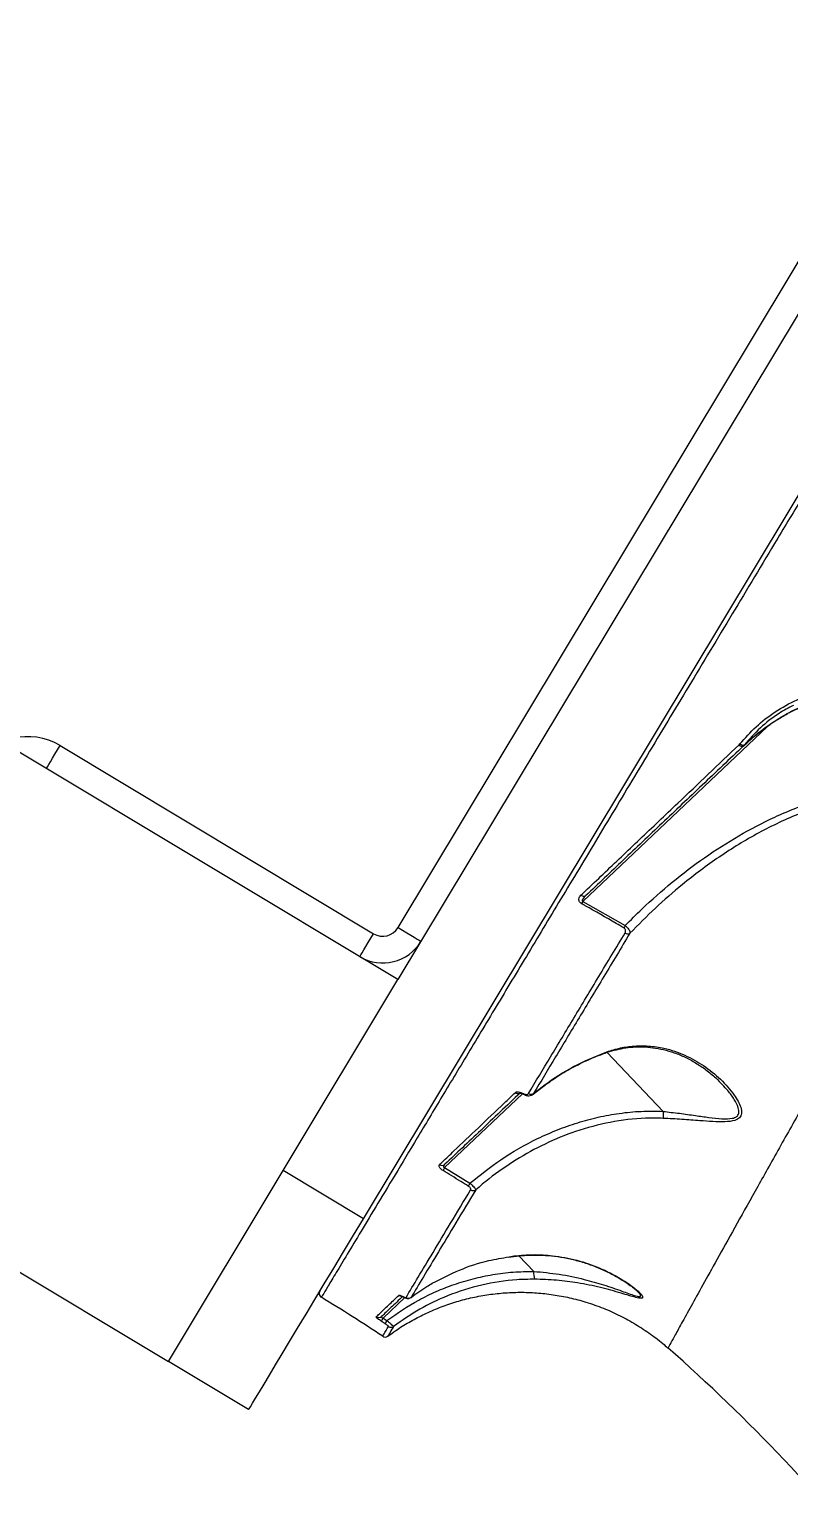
# Model space of a CAD drawing. Header units: millimetres. Extents: x -10374 to 11119, y -8221 to 9433.
# Drawn here: x -1518.2 to -1347.9, y -1941.3 to -1612.2 of the extents above; entities that cross this region are included whole.
import ezdxf

# ---------------------------------------------------------------- set-up
doc = ezdxf.new("R2010")
doc.units = ezdxf.units.MM
for name, color, linetype in [('DIKOM_ОБЪЕКТ', 7, 'Continuous'), ('DIKOM_РАЗМЕР_ЗОНА', 7, 'Continuous'), ('DIKOM_РАЗМЕР_ОБЪЕКТА', 7, 'Continuous')]:
    doc.layers.add(name, color=color, linetype=linetype)
doc.styles.add('style1', font='arial.ttf', dxfattribs={"width": 0.8})
doc.dimstyles.new('1-50', dxfattribs={"dimtxt": 300, "dimasz": 200, "dimexe": 100, "dimexo": 0, "dimgap": 100, "dimtad": 0, "dimdec": 0, "dimtxsty": 'style1', "dimcen": 0, "dimclrd": 7, "dimclre": 7, "dimadec": 1, "dimazin": 2, "dimtfac": 1, "dimtdec": 0, "dimtmove": 1, "dimatfit": 3, "dimfxl": 0, "dimlwd": 25, "dimlwe": 18, "dimarcsym": 0})

# ---------------------------------------------------------------- blocks, each defined once
blk = doc.blocks.new('*D16')
at = {"layer": 'Defpoints', "color": 0, "transparency": 16777216}
for p in [(-9045.1, 5161.67), (3694.49, 5161.67), (1813.16, -6719.94)]:
    blk.add_point(p, dxfattribs=at)
at = {"layer": 'DIKOM_РАЗМЕР_ОБЪЕКТА', "color": 7, "lineweight": 18, "transparency": 16777216}
for p, q in [((3694.49, 5161.67), (-9145.1, 5161.67)), ((1813.16, -6719.94), (-9145.1, -6719.94))]:
    blk.add_line(p, q, dxfattribs=at)
at = {"layer": 'DIKOM_РАЗМЕР_ОБЪЕКТА', "color": 7, "lineweight": 25, "transparency": 16777216}
for p, q in [((-9045.1, 4961.67), (-9045.1, -0.45)), ((-9045.1, -6519.94), (-9045.1, -1080.23))]:
    blk.add_line(p, q, dxfattribs=at)
at = {"layer": 'DIKOM_РАЗМЕР_ОБЪЕКТА', "color": 7, "transparency": 16777216}
for points in [[(-9078.43, 4961.67), (-9011.76, 4961.67), (-9045.1, 5161.67)], [(-9078.43, -6519.94), (-9011.76, -6519.94), (-9045.1, -6719.94)]]:
    blk.add_solid(points, dxfattribs=at)
at = {"layer": 'DIKOM_РАЗМЕР_ОБЪЕКТА', "color": 0, "transparency": 16777216, "insert": (-9045.1, -540.34), "char_height": 300, "attachment_point": 5, "rotation": 90, "style": 'style1'}
blk.add_mtext('11900', dxfattribs=at)
blk = doc.blocks.new('*D15')
at = {"layer": 'Defpoints', "color": 0, "transparency": 16777216}
for p in [(-5227.87, 8308.78), (9119.43, -1150.4), (-5227.87, -1991.82)]:
    blk.add_point(p, dxfattribs=at)
at = {"layer": 'DIKOM_РАЗМЕР_ОБЪЕКТА', "color": 7, "lineweight": 18, "transparency": 16777216}
for p, q in [((-5227.87, -1991.82), (-5227.87, 8408.78)), ((9119.43, -1150.4), (9119.43, 8408.78))]:
    blk.add_line(p, q, dxfattribs=at)
at = {"layer": 'DIKOM_РАЗМЕР_ОБЪЕКТА', "color": 7, "lineweight": 25, "transparency": 16777216}
for p, q in [((-5027.87, 8308.78), (187.44, 8308.78)), ((8919.43, 8308.78), (1267.22, 8308.78))]:
    blk.add_line(p, q, dxfattribs=at)
at = {"layer": 'DIKOM_РАЗМЕР_ОБЪЕКТА', "color": 7, "transparency": 16777216}
for points in [[(-5027.87, 8342.11), (-5027.87, 8275.44), (-5227.87, 8308.78)], [(8919.43, 8342.11), (8919.43, 8275.44), (9119.43, 8308.78)]]:
    blk.add_solid(points, dxfattribs=at)
at = {"layer": 'DIKOM_РАЗМЕР_ОБЪЕКТА', "color": 0, "transparency": 16777216, "insert": (727.33, 8308.78), "char_height": 300, "attachment_point": 5, "style": 'style1'}
blk.add_mtext('14350', dxfattribs=at)
blk = doc.blocks.new('*D14')
at = {"layer": 'Defpoints', "color": 0, "transparency": 16777216}
for p in [(-7515.85, 9236.32), (11119.43, -1423.4), (-7515.85, -2401.58)]:
    blk.add_point(p, dxfattribs=at)
at = {"layer": 'DIKOM_РАЗМЕР_ЗОНА', "color": 7, "lineweight": 18, "transparency": 16777216}
for p, q in [((-7515.85, -2401.58), (-7515.85, 9336.32)), ((11119.43, -1423.4), (11119.43, 9336.32))]:
    blk.add_line(p, q, dxfattribs=at)
at = {"layer": 'DIKOM_РАЗМЕР_ЗОНА', "color": 7, "lineweight": 25, "transparency": 16777216}
for p, q in [((-7315.85, 9236.32), (77.56, 9236.32)), ((10919.43, 9236.32), (1157.34, 9236.32))]:
    blk.add_line(p, q, dxfattribs=at)
at = {"layer": 'DIKOM_РАЗМЕР_ЗОНА', "color": 7, "transparency": 16777216}
for points in [[(-7315.85, 9269.65), (-7315.85, 9202.98), (-7515.85, 9236.32)], [(10919.43, 9269.65), (10919.43, 9202.98), (11119.43, 9236.32)]]:
    blk.add_solid(points, dxfattribs=at)
at = {"layer": 'DIKOM_РАЗМЕР_ЗОНА', "color": 0, "transparency": 16777216, "insert": (617.45, 9236.32), "char_height": 300, "attachment_point": 5, "style": 'style1'}
blk.add_mtext('18650', dxfattribs=at)
blk = doc.blocks.new('*D13')
at = {"layer": 'Defpoints', "color": 0, "transparency": 16777216}
for p in [(-10176.97, 7112.81), (3082.33, 7112.81), (2015.48, -8221.4)]:
    blk.add_point(p, dxfattribs=at)
at = {"layer": 'DIKOM_РАЗМЕР_ЗОНА', "color": 7, "lineweight": 18, "transparency": 16777216}
for p, q in [((3082.33, 7112.81), (-10276.97, 7112.81)), ((2015.48, -8221.4), (-10276.97, -8221.4))]:
    blk.add_line(p, q, dxfattribs=at)
at = {"layer": 'DIKOM_РАЗМЕР_ЗОНА', "color": 7, "lineweight": 25, "transparency": 16777216}
for p, q in [((-10176.97, 6912.81), (-10176.97, -14.41)), ((-10176.97, -8021.4), (-10176.97, -1094.19))]:
    blk.add_line(p, q, dxfattribs=at)
at = {"layer": 'DIKOM_РАЗМЕР_ЗОНА', "color": 7, "transparency": 16777216}
for points in [[(-10210.3, 6912.81), (-10143.64, 6912.81), (-10176.97, 7112.81)], [(-10210.3, -8021.4), (-10143.64, -8021.4), (-10176.97, -8221.4)]]:
    blk.add_solid(points, dxfattribs=at)
at = {"layer": 'DIKOM_РАЗМЕР_ЗОНА', "color": 0, "transparency": 16777216, "insert": (-10176.97, -554.3), "char_height": 300, "attachment_point": 5, "rotation": 90, "style": 'style1'}
blk.add_mtext('15300', dxfattribs=at)

msp = doc.modelspace()

# ---------------------------------------------------------------- linework, layer by layer
at = {"layer": 'DIKOM_ОБЪЕКТ', "color": 7, "linetype": 'Continuous', "lineweight": 15}
for p, q in [((-1443.25, -1879.11), (-1031.22, -1193.37)), ((-1074.97, -1225.42), (-1435.5, -1825.43)), ((-1435.49, -1813.77), (-1085.26, -1230.9)), ((-1352.64, -1768.61), (-1394.02, -1807.89)), ((-1435.5, -1825.43), (-1521.21, -1773.93)), ((-1511.27, -1772.91), (-1440.98, -1815.14)), ((-1359, -1772.79), (-1358.97, -1772.76)), ((-1358.97, -1772.76), (-1358.78, -1772.56)), ((-1357.97, -1772.98), (-1357.95, -1772.97)), ((-1357.96, -1772.97), (-1357.94, -1772.96)), ((-1357.77, -1772.75), (-1357.94, -1772.96)), ((-1394.02, -1807.89), (-1384.56, -1813.34)), ((-1487, -1911.15), (-1435.5, -1825.43)), ((-1376.02, -1855.03), (-1388.59, -1841.79)), ((-1405.17, -1851.18), (-1402.88, -1849.34)), ((-1405.1, -1851.05), (-1402.85, -1849.27)), ((-1402.85, -1849.27), (-1402.88, -1849.35)), ((-1362.68, -1849.08), (-1362.85, -1848.89)), ((-1407.59, -1851.09), (-1425.04, -1867.65)), ((-1405.1, -1851.05), (-1405.21, -1851.15)), ((-1572.72, -1859.65), (-1487, -1911.15)), ((-1443.25, -1879.11), (-1461.25, -1868.29)), ((-1425.04, -1867.65), (-1419.35, -1871.16)), ((-1410.61, -1887.76), (-1409.48, -1887.58)), ((-1410.58, -1887.68), (-1409.46, -1887.47)), ((-1409.46, -1887.47), (-1409.5, -1887.51)), ((-1405.06, -1890.94), (-1408.39, -1887.44)), ((-1433.99, -1896.82), (-1438.82, -1901.41)), ((-1434.31, -1896.67), (-1434.3, -1896.67)), ((-1438.4, -1902.68), (-1439.25, -1902.13)), ((-1438.82, -1901.41), (-1437.97, -1901.97)), ((-1436.48, -1903.3), (-1436.6, -1903.51)), ((-1469, -1921.97), (-1487, -1911.15))]:
    msp.add_line(p, q, dxfattribs=at)
at = {"layer": 'DIKOM_ОБЪЕКТ', "color": 7, "linetype": 'Continuous', "lineweight": 15, "flags": 128}
for points in [[(-1514.36, -1778.05), (-1514.3, -1777.95), (-1514.12, -1777.66), (-1513.84, -1777.18), (-1513.45, -1776.54), (-1512.98, -1775.77), (-1512.45, -1774.88), (-1511.87, -1773.91), (-1511.27, -1772.91)], [(-1358.97, -1772.76), (-1358.83, -1772.87), (-1358.69, -1772.96), (-1358.54, -1773.03), (-1358.4, -1773.07), (-1358.26, -1773.08), (-1358.14, -1773.07), (-1358.03, -1773.03), (-1357.96, -1772.97)], [(-1444.07, -1820.28), (-1444.01, -1820.19), (-1443.83, -1819.89), (-1443.55, -1819.42), (-1443.16, -1818.78), (-1442.7, -1818), (-1442.16, -1817.11), (-1441.58, -1816.14), (-1440.98, -1815.14)], [(-1435.49, -1813.77), (-1434.49, -1814.38), (-1433.52, -1814.96), (-1432.63, -1815.49), (-1431.85, -1815.96), (-1431.21, -1816.34), (-1430.74, -1816.63), (-1430.45, -1816.8), (-1430.35, -1816.86)], [(-1389.04, -1841.78), (-1389.06, -1841.92), (-1389.09, -1841.95)], [(-1407.47, -1850.98), (-1407.51, -1851.08), (-1407.52, -1851.13), (-1407.51, -1851.13)], [(-1469, -1921.97), (-1468.9, -1921.8), (-1468.61, -1921.32), (-1468.12, -1920.51), (-1467.45, -1919.38), (-1466.59, -1917.95), (-1465.55, -1916.23), (-1464.34, -1914.22), (-1462.98, -1911.94), (-1461.46, -1909.41), (-1459.8, -1906.66), (-1458.02, -1903.69), (-1456.13, -1900.54), (-1454.13, -1897.22), (-1452.06, -1893.77), (-1449.91, -1890.2), (-1447.72, -1886.55), (-1445.49, -1882.84), (-1443.25, -1879.11)], [(-1434.37, -1896.6), (-1434.32, -1896.66), (-1434.31, -1896.67)]]:
    msp.add_lwpolyline(points, dxfattribs=at)
at = {"layer": 'DIKOM_ОБЪЕКТ', "color": 7, "linetype": 'Continuous', "lineweight": 15}
for centre, radius, start, end in [((-1518.48, -1784.91), 14, 59, 149), ((-1358.37, -1772.27), 0.815, 219.1892, 299.3668), ((-1393.87, -1805.91), 0.838, 224.9604, 305.3906), ((-1382.5, -1814.24), 13.16, 151.1296, 153.7042), ((-1371.6, -1820.93), 15.01, 149.6057, 151.8538), ((-1438.92, -1811.71), 4, 239, 329), ((-1383.96, -1814.13), 1.03, 234.3332, 297.9066), ((-1438.92, -1811.71), 10, 239, 329), ((-1408.61, -1850.12), 0.922, 230.1055, 297.8433), ((-1405.64, -1850.19), 1.01, 235.1644, 301.9003), ((-1367.23, -1855.55), 8.81, 176.583, 186.7439), ((-1425.6, -1866.22), 0.927, 232.8655, 311.227), ((-1416.39, -1872.93), 10.13, 148.5819, 152.8271), ((-1409.81, -1877.2), 11.29, 147.6677, 151.47), ((-1418.63, -1871.81), 1.01, 235.6399, 303.958), ((-1400.2, -1891.3), 4.87, 175.7777, 196.7108), ((-1452.18, -1895.91), 1, 149, 238.8278), ((-1644.11, -2213.4), 370, 56.3213, 58.8455), ((-1434.75, -1895.49), 1, 235.9118, 269.9783), ((-1433.15, -1895.96), 1, 236.1657, 305.9183), ((-1439.86, -1900.33), 0.994, 236.5329, 313.3588), ((-1433.18, -1905.26), 6.84, 145.6935, 152.6988), ((-1432.37, -1905.81), 6.79, 145.5064, 152.5541), ((-1438.38, -1904.67), 1, 236.2293, 306.9929), ((-1437.07, -1902.49), 1, 236.266, 306.4241), ((-1644.11, -2213.4), 407, 43.5, 48.5978), ((-1644.11, -2213.4), 407, 38.402, 43.5)]:
    msp.add_arc(centre, radius, start, end, dxfattribs=at)
for points, knots in [([(-1344.98, -1717.51), (-1347.01, -1720.88), (-1352.52, -1730.04), (-1361.21, -1744.52), (-1370.95, -1760.72), (-1380.27, -1776.23), (-1389.14, -1791), (-1397.53, -1804.95), (-1405.39, -1818.03), (-1412.7, -1830.2), (-1419.46, -1841.46), (-1425.66, -1851.78), (-1431.27, -1861.11), (-1436.26, -1869.42), (-1440.61, -1876.66), (-1444.3, -1882.8), (-1447.34, -1887.85), (-1449.72, -1891.81), (-1451.42, -1894.64), (-1452.49, -1896.43), (-1452.63, -1896.65), (-1452.7, -1896.77)], [0, 0, 0, 0, 0.031307, 0.084983, 0.138827, 0.192757, 0.246687, 0.300531, 0.354207, 0.407881, 0.461726, 0.515656, 0.569586, 0.62343, 0.677105, 0.73078, 0.784623, 0.838553, 0.892483, 0.946326, 1, 1, 1, 1]), ([(-1358.78, -1772.56), (-1357.62, -1771.23), (-1355.31, -1768.58), (-1350.96, -1765.27), (-1346.07, -1762.52), (-1340.66, -1760.45), (-1334.83, -1759.08), (-1328.71, -1758.47), (-1322.4, -1758.63), (-1316.02, -1759.58), (-1309.7, -1761.31), (-1303.55, -1763.8), (-1297.65, -1766.97), (-1294.05, -1769.64), (-1292.25, -1770.98)], [0, 0, 0, 0, 0.083619, 0.167166, 0.250418, 0.33385, 0.417304, 0.500487, 0.583738, 0.667137, 0.750458, 0.833395, 0.916627, 1, 1, 1, 1]), ([(-1346.76, -1763.89), (-1347.86, -1764.47), (-1350.59, -1765.91), (-1354.35, -1768.87), (-1356.63, -1771.45), (-1357.77, -1772.75)], [0, 0, 0, 0, 0.25214, 0.625606, 1, 1, 1, 1]), ([(-1357.91, -1772.95), (-1357.83, -1772.87), (-1357.24, -1772.31), (-1355.78, -1770.99), (-1353.46, -1769.14), (-1350.78, -1767.28), (-1348.28, -1765.8), (-1346.54, -1764.88), (-1345.64, -1764.5), (-1345.48, -1764.43)], [0, 0, 0, 0, 0.023603, 0.159452, 0.390491, 0.610749, 0.803244, 0.965145, 1, 1, 1, 1]), ([(-1357.77, -1772.75), (-1356.91, -1771.98), (-1354.64, -1769.93), (-1351.35, -1767.58), (-1348.05, -1765.6), (-1346.31, -1764.77), (-1345.44, -1764.36)], [0, 0, 0, 0, 0.231954, 0.611517, 0.805867, 1, 1, 1, 1]), ([(-1394.47, -1806.51), (-1394.14, -1806.19), (-1392.49, -1804.63), (-1388.15, -1800.5), (-1381.28, -1793.97), (-1371.22, -1784.41), (-1363.61, -1777.17), (-1359, -1772.79)], [0, 0, 0, 0, 0.029992, 0.149954, 0.390071, 0.630193, 1, 1, 1, 1]), ([(-1357.97, -1772.98), (-1361.09, -1775.94), (-1367.32, -1781.86), (-1376.31, -1790.39), (-1385.05, -1798.69), (-1390.61, -1803.96), (-1393.39, -1806.6)], [0, 0, 0, 0, 0.249268, 0.498538, 0.749268, 1, 1, 1, 1]), ([(-1358.78, -1772.56), (-1358.69, -1772.61), (-1358.52, -1772.73), (-1358.23, -1772.82), (-1357.97, -1772.83), (-1357.84, -1772.78), (-1357.77, -1772.75)], [0, 0, 0, 0, 0.243833, 0.499956, 0.756524, 1, 1, 1, 1]), ([(-1384.56, -1813.34), (-1383.31, -1812.08), (-1379.93, -1808.68), (-1374.04, -1803.51), (-1366.8, -1797.98), (-1359.13, -1793.07), (-1352.23, -1789.46), (-1345.99, -1786.8), (-1340.5, -1784.9), (-1334.53, -1783.45), (-1329.62, -1782.79), (-1326.73, -1782.73), (-1325.88, -1782.72)], [0, 0, 0, 0, 0.078335, 0.212592, 0.347267, 0.481789, 0.615847, 0.691667, 0.782068, 0.872616, 0.962811, 1, 1, 1, 1]), ([(-1325.81, -1783.86), (-1327.13, -1783.92), (-1331.13, -1784.1), (-1337.69, -1785.45), (-1346.02, -1788.26), (-1354.68, -1792.37), (-1363.51, -1797.8), (-1371.17, -1803.56), (-1377.84, -1809.32), (-1381.6, -1813.14), (-1383.48, -1815.04)], [0, 0, 0, 0, 0.058815, 0.17772, 0.296818, 0.450951, 0.605623, 0.760042, 0.880021, 1, 1, 1, 1]), ([(-1305.12, -1784.34), (-1307.57, -1788.6), (-1312.46, -1797.13), (-1319.4, -1809.28), (-1326.04, -1820.93), (-1332.55, -1832.38), (-1338.84, -1843.5), (-1344.86, -1854.16), (-1350.42, -1864.05), (-1355.49, -1873.11), (-1360.05, -1881.27), (-1363.94, -1888.27), (-1367.2, -1894.13), (-1369.86, -1898.93), (-1371.99, -1902.79), (-1373.58, -1905.69), (-1374.56, -1907.45), (-1374.99, -1908.23), (-1374.9, -1908.07), (-1374.88, -1908.04)], [0, 0, 0, 0, 0.056668, 0.113335, 0.170567, 0.227798, 0.291067, 0.354383, 0.417651, 0.482783, 0.54797, 0.613101, 0.674379, 0.735703, 0.79698, 0.860026, 0.923122, 0.986167, 1, 1, 1, 1]), ([(-1394.3, -1808.41), (-1394.39, -1808.35), (-1394.57, -1808.24), (-1394.77, -1808), (-1394.91, -1807.7), (-1394.94, -1807.31), (-1394.8, -1806.88), (-1394.58, -1806.63), (-1394.47, -1806.51)], [0, 0, 0, 0, 0.109961, 0.220085, 0.325787, 0.492569, 0.753739, 1, 1, 1, 1]), ([(-1393.39, -1806.6), (-1393.51, -1806.72), (-1393.76, -1806.97), (-1394.03, -1807.31), (-1394.17, -1807.58), (-1394.2, -1807.73), (-1394.18, -1807.8), (-1394.16, -1807.83), (-1394.13, -1807.86), (-1394.09, -1807.88), (-1394.05, -1807.89), (-1394.02, -1807.89)], [0, 0, 0, 0, 0.316995, 0.627132, 0.791381, 0.870441, 0.89781, 0.925552, 0.933285, 0.960282, 1, 1, 1, 1]), ([(-1384.84, -1813.85), (-1385.42, -1813.51), (-1388.28, -1811.82), (-1391.44, -1810.01), (-1394.03, -1808.56), (-1394.3, -1808.41)], [0, 0, 0, 0, 0.18316, 0.915889, 1, 1, 1, 1]), ([(-1384.56, -1813.34), (-1384.41, -1813.46), (-1384.11, -1813.7), (-1383.77, -1814.11), (-1383.53, -1814.51), (-1383.44, -1814.82), (-1383.47, -1814.98), (-1383.48, -1815.04)], [0, 0, 0, 0, 0.202215, 0.404303, 0.610571, 0.841055, 1, 1, 1, 1]), ([(-1406.22, -1851.02), (-1404.6, -1848.32), (-1401.35, -1842.92), (-1396.07, -1834.12), (-1390.51, -1824.87), (-1386.55, -1818.27), (-1384.56, -1814.97)], [0, 0, 0, 0, 0.249123, 0.498242, 0.749121, 1, 1, 1, 1]), ([(-1383.48, -1815.04), (-1385.44, -1818.32), (-1389.38, -1824.87), (-1394.92, -1834.09), (-1400.21, -1842.9), (-1403.47, -1848.34), (-1405.1, -1851.05)], [0, 0, 0, 0, 0.249122, 0.498243, 0.749122, 1, 1, 1, 1]), ([(-1384.56, -1814.97), (-1384.51, -1814.87), (-1384.43, -1814.68), (-1384.43, -1814.39), (-1384.52, -1814.16), (-1384.66, -1813.97), (-1384.78, -1813.89), (-1384.84, -1813.85)], [0, 0, 0, 0, 0.319584, 0.561816, 0.72787, 0.863872, 1, 1, 1, 1]), ([(-1402.86, -1849.37), (-1401.94, -1848.7), (-1399.89, -1847.21), (-1396.52, -1845.23), (-1392.86, -1843.39), (-1390.34, -1842.42), (-1389.09, -1841.94)], [0, 0, 0, 0, 0.218959, 0.483698, 0.746002, 1, 1, 1, 1]), ([(-1402.85, -1849.27), (-1402.76, -1849.21), (-1400.63, -1847.63), (-1396.2, -1844.75), (-1391.44, -1842.78), (-1389.04, -1841.78)], [0, 0, 0, 0, 0.021105, 0.505729, 1, 1, 1, 1]), ([(-1389.09, -1841.95), (-1389.08, -1841.94), (-1388.4, -1841.67), (-1387.01, -1841.28), (-1384.91, -1840.82), (-1382.74, -1840.56), (-1380.51, -1840.51), (-1378.23, -1840.7), (-1375.87, -1841.14), (-1373.46, -1841.85), (-1371.04, -1842.85), (-1368.66, -1844.13), (-1366.36, -1845.69), (-1364.34, -1847.34), (-1363.18, -1848.55), (-1362.67, -1849.08)], [0, 0, 0, 0, 0.000983, 0.063492, 0.127914, 0.195853, 0.26767, 0.343696, 0.425039, 0.514127, 0.607487, 0.705646, 0.808691, 0.916296, 1, 1, 1, 1]), ([(-1389.04, -1841.78), (-1388.02, -1841.45), (-1385.98, -1840.79), (-1382.68, -1840.29), (-1379.26, -1840.27), (-1375.26, -1840.87), (-1371.07, -1842.3), (-1366.83, -1844.7), (-1363.03, -1847.75), (-1360.55, -1850.57), (-1359.18, -1852.74), (-1358.54, -1854.16), (-1358.32, -1855.49), (-1358.79, -1856.53), (-1360.05, -1857.2), (-1362.16, -1857.4), (-1364.86, -1857.33), (-1368.09, -1857.09), (-1371.79, -1856.81), (-1374.58, -1856.66), (-1375.98, -1856.59)], [0, 0, 0, 0, 0.047843, 0.095733, 0.155129, 0.214622, 0.302067, 0.389666, 0.481752, 0.57369, 0.607073, 0.640387, 0.677232, 0.707558, 0.737927, 0.782834, 0.82912, 0.87554, 0.937762, 1, 1, 1, 1]), ([(-1376.02, -1855.03), (-1374.8, -1855.17), (-1372.35, -1855.45), (-1368.91, -1855.94), (-1365.7, -1856.39), (-1362.88, -1856.71), (-1360.72, -1856.72), (-1359.45, -1856.26), (-1358.93, -1855.43), (-1359.13, -1854.06), (-1360.05, -1852.29), (-1361.29, -1850.56), (-1362.28, -1849.51), (-1362.68, -1849.08)], [0, 0, 0, 0, 0.120176, 0.241456, 0.346572, 0.453262, 0.548323, 0.604124, 0.659786, 0.731199, 0.826354, 0.929571, 1, 1, 1, 1]), ([(-1426.16, -1866.96), (-1425.95, -1866.76), (-1424.9, -1865.76), (-1422.1, -1863.09), (-1417.53, -1858.75), (-1412.87, -1854.31), (-1410.01, -1851.6), (-1409.2, -1850.83)], [0, 0, 0, 0, 0.041374, 0.20687, 0.538152, 0.86943, 1, 1, 1, 1]), ([(-1408.05, -1850.84), (-1411.09, -1853.72), (-1417.17, -1859.5), (-1422.38, -1864.44), (-1424.99, -1866.91)], [0, 0, 0, 0, 0.499178, 1, 1, 1, 1]), ([(-1409.2, -1850.83), (-1409.11, -1850.76), (-1408.92, -1850.64), (-1408.46, -1850.63), (-1407.96, -1850.73), (-1407.62, -1850.9), (-1407.47, -1850.98)], [0, 0, 0, 0, 0.259184, 0.517846, 0.781345, 1, 1, 1, 1]), ([(-1408.18, -1850.92), (-1408.18, -1850.92), (-1408.19, -1850.93), (-1408.09, -1850.92), (-1407.91, -1850.96), (-1407.7, -1851.03), (-1407.56, -1851.11), (-1407.51, -1851.14)], [0, 0, 0, 0, 0.123167, 0.345565, 0.601079, 0.848186, 1, 1, 1, 1]), ([(-1407.51, -1851.12), (-1407.32, -1851.22), (-1406.89, -1851.45), (-1406.22, -1851.54), (-1405.62, -1851.46), (-1405.32, -1851.25), (-1405.2, -1851.16)], [0, 0, 0, 0, 0.244418, 0.55727, 0.814603, 1, 1, 1, 1]), ([(-1407.47, -1850.98), (-1407.43, -1851), (-1407.27, -1851.09), (-1406.97, -1851.2), (-1406.63, -1851.23), (-1406.36, -1851.18), (-1406.27, -1851.08), (-1406.22, -1851.02)], [0, 0, 0, 0, 0.079991, 0.318105, 0.555587, 0.777502, 1, 1, 1, 1]), ([(-1419.35, -1871.16), (-1417.08, -1869.34), (-1412.34, -1865.53), (-1405.62, -1861.72), (-1399.77, -1859.13), (-1395.22, -1857.52), (-1390.58, -1856.27), (-1385.82, -1855.4), (-1380.96, -1854.92), (-1377.67, -1854.99), (-1376.02, -1855.03)], [0, 0, 0, 0, 0.184779, 0.38569, 0.488233, 0.590764, 0.691549, 0.792328, 0.896175, 1, 1, 1, 1]), ([(-1375.98, -1856.59), (-1377.3, -1856.56), (-1381.3, -1856.48), (-1387.96, -1857.32), (-1395.52, -1859.33), (-1402.58, -1862.23), (-1409.07, -1865.82), (-1414.21, -1869.38), (-1417.08, -1871.81), (-1418.07, -1872.65)], [0, 0, 0, 0, 0.085625, 0.259058, 0.43262, 0.593301, 0.75454, 0.915353, 1, 1, 1, 1]), ([(-1425.4, -1868.3), (-1425.52, -1868.23), (-1425.75, -1868.07), (-1426.03, -1867.8), (-1426.21, -1867.54), (-1426.3, -1867.28), (-1426.27, -1867.09), (-1426.19, -1866.99), (-1426.16, -1866.96)], [0, 0, 0, 0, 0.164377, 0.329133, 0.489793, 0.661629, 0.861392, 1, 1, 1, 1]), ([(-1419.73, -1871.81), (-1420.3, -1871.45), (-1422.18, -1870.27), (-1424.08, -1869.11), (-1425.4, -1868.3)], [0, 0, 0, 0, 0.299659, 1, 1, 1, 1]), ([(-1424.99, -1866.91), (-1425.03, -1866.96), (-1425.13, -1867.05), (-1425.24, -1867.21), (-1425.29, -1867.35), (-1425.29, -1867.45), (-1425.27, -1867.51), (-1425.24, -1867.56), (-1425.19, -1867.61), (-1425.12, -1867.64), (-1425.06, -1867.64), (-1425.04, -1867.65)], [0, 0, 0, 0, 0.18531, 0.430536, 0.610296, 0.693557, 0.746607, 0.808561, 0.866838, 0.930159, 1, 1, 1, 1]), ([(-1433.7, -1896.79), (-1432.83, -1895.33), (-1431.07, -1892.41), (-1427.69, -1886.78), (-1423.81, -1880.32), (-1420.74, -1875.2), (-1419.2, -1872.64)], [0, 0, 0, 0, 0.248616, 0.497232, 0.748616, 1, 1, 1, 1]), ([(-1418.07, -1872.65), (-1419.59, -1875.18), (-1422.63, -1880.23), (-1426.5, -1886.68), (-1429.9, -1892.34), (-1431.67, -1895.29), (-1432.56, -1896.77)], [0, 0, 0, 0, 0.248616, 0.497232, 0.748615, 1, 1, 1, 1]), ([(-1419.2, -1872.64), (-1419.2, -1872.64), (-1419.17, -1872.59), (-1419.16, -1872.49), (-1419.21, -1872.33), (-1419.32, -1872.15), (-1419.5, -1871.97), (-1419.66, -1871.86), (-1419.73, -1871.81)], [0, 0, 0, 0, 0.035384, 0.257336, 0.448244, 0.628096, 0.814497, 1, 1, 1, 1]), ([(-1419.35, -1871.16), (-1419.19, -1871.3), (-1418.87, -1871.58), (-1418.48, -1872), (-1418.2, -1872.34), (-1418.08, -1872.55), (-1418.07, -1872.62), (-1418.07, -1872.65)], [0, 0, 0, 0, 0.222174, 0.444371, 0.665064, 0.892244, 1, 1, 1, 1]), ([(-1427.8, -1893.62), (-1425.79, -1892.58), (-1421.75, -1890.47), (-1415.91, -1888.56), (-1412.1, -1887.93), (-1410.58, -1887.68)], [0, 0, 0, 0, 0.369804, 0.746809, 1, 1, 1, 1]), ([(-1409.49, -1887.57), (-1409.1, -1887.52), (-1407.91, -1887.36), (-1406.74, -1887.32), (-1405.96, -1887.3)], [0, 0, 0, 0, 0.329259, 1, 1, 1, 1]), ([(-1409.46, -1887.47), (-1407.99, -1887.34), (-1405.06, -1887.08), (-1400.29, -1887.38), (-1395.28, -1888.34), (-1390.78, -1889.89), (-1387.1, -1891.65), (-1384.22, -1893.37), (-1382.11, -1894.94), (-1380.86, -1896.14), (-1380.48, -1896.83), (-1380.9, -1897.06), (-1382.08, -1896.82), (-1383.66, -1896.37), (-1384.85, -1896.01), (-1385.45, -1895.82)], [0, 0, 0, 0, 0.092121, 0.184401, 0.31156, 0.438911, 0.52765, 0.616527, 0.704656, 0.760398, 0.804742, 0.849431, 0.90101, 0.950435, 1, 1, 1, 1]), ([(-1405.96, -1887.3), (-1405.89, -1887.29), (-1404.92, -1887.24), (-1403.04, -1887.3), (-1400.3, -1887.51), (-1397.54, -1887.95), (-1394.75, -1888.64), (-1391.94, -1889.55), (-1389.18, -1890.7), (-1386.77, -1891.93), (-1384.83, -1893.09), (-1383.43, -1894.05), (-1382.5, -1894.77), (-1381.91, -1895.3), (-1381.72, -1895.49), (-1381.65, -1895.57)], [0, 0, 0, 0, 0.006464, 0.092897, 0.18429, 0.280097, 0.379858, 0.486811, 0.599055, 0.713978, 0.799278, 0.870635, 0.932528, 0.973184, 1, 1, 1, 1]), ([(-1437.97, -1901.97), (-1435.65, -1900.35), (-1432.13, -1897.91), (-1426.96, -1895.42), (-1422.88, -1893.81), (-1418.63, -1892.53), (-1414.21, -1891.6), (-1409.68, -1891.02), (-1406.6, -1890.97), (-1405.06, -1890.94)], [0, 0, 0, 0, 0.240405, 0.363676, 0.486955, 0.613353, 0.739762, 0.869874, 1, 1, 1, 1]), ([(-1405.06, -1890.94), (-1403.14, -1891.12), (-1399.24, -1891.49), (-1394, -1892.61), (-1389.3, -1893.95), (-1386.01, -1895.1), (-1383.75, -1895.92), (-1382.36, -1896.4), (-1381.38, -1896.65), (-1381.09, -1896.54), (-1381.07, -1896.3), (-1381.21, -1896.01), (-1381.57, -1895.67), (-1381.66, -1895.58)], [0, 0, 0, 0, 0.180752, 0.366155, 0.519433, 0.675143, 0.738101, 0.802075, 0.867645, 0.913237, 0.924881, 0.982132, 1, 1, 1, 1]), ([(-1437.77, -1905.49), (-1437.18, -1905.06), (-1435.67, -1903.94), (-1433.06, -1902.33), (-1429.94, -1900.66), (-1426.65, -1899.2), (-1423.21, -1897.96), (-1419.67, -1896.97), (-1416.04, -1896.24), (-1412.35, -1895.78), (-1408.62, -1895.59), (-1404.88, -1895.69), (-1401.16, -1896.06), (-1397.46, -1896.71), (-1393.69, -1897.67), (-1389.9, -1898.97), (-1386.14, -1900.61), (-1382.58, -1902.52), (-1379.23, -1904.69), (-1376.7, -1906.57), (-1375.35, -1907.8), (-1374.97, -1908.14)], [0, 0, 0, 0, 0.032088, 0.082936, 0.135109, 0.188176, 0.241849, 0.295962, 0.350384, 0.405043, 0.459882, 0.514851, 0.56993, 0.625092, 0.680327, 0.74131, 0.801561, 0.860977, 0.919606, 0.977498, 1, 1, 1, 1]), ([(-1404.87, -1892.7), (-1406.19, -1892.72), (-1410.17, -1892.79), (-1416.8, -1893.83), (-1424.11, -1896.14), (-1430.77, -1899.3), (-1434.56, -1901.96), (-1436.48, -1903.3)], [0, 0, 0, 0, 0.116577, 0.350261, 0.589701, 0.793089, 1, 1, 1, 1]), ([(-1432.56, -1896.77), (-1431.4, -1895.94), (-1429.85, -1894.83), (-1428.21, -1893.86), (-1427.8, -1893.62)], [0, 0, 0, 0, 0.746831, 1, 1, 1, 1]), ([(-1385.45, -1895.82), (-1386.96, -1895.39), (-1390, -1894.52), (-1394.96, -1893.5), (-1399.92, -1892.86), (-1403.22, -1892.75), (-1404.87, -1892.7)], [0, 0, 0, 0, 0.266983, 0.53433, 0.767262, 1, 1, 1, 1]), ([(-1440.41, -1901.16), (-1440.35, -1901.11), (-1440.06, -1900.83), (-1439.22, -1900.04), (-1437.7, -1898.58), (-1436.11, -1897.08), (-1435.32, -1896.32)], [0, 0, 0, 0, 0.048064, 0.240323, 0.619881, 1, 1, 1, 1]), ([(-1434.41, -1896.53), (-1435.33, -1897.41), (-1437.28, -1899.26), (-1438.52, -1900.43), (-1439.18, -1901.06)], [0, 0, 0, 0, 0.470176, 1, 1, 1, 1]), ([(-1435.32, -1896.32), (-1435.28, -1896.3), (-1435.2, -1896.27), (-1434.91, -1896.35), (-1434.62, -1896.47), (-1434.43, -1896.57), (-1434.37, -1896.6)], [0, 0, 0, 0, 0.292689, 0.584918, 0.881992, 1, 1, 1, 1]), ([(-1434.76, -1896.47), (-1434.76, -1896.47), (-1434.76, -1896.47), (-1434.69, -1896.49), (-1434.56, -1896.54), (-1434.42, -1896.61), (-1434.32, -1896.66), (-1434.31, -1896.67)], [0, 0, 0, 0, 0.111714, 0.312252, 0.591246, 0.933607, 1, 1, 1, 1]), ([(-1434.37, -1896.6), (-1434.31, -1896.63), (-1434.16, -1896.71), (-1433.95, -1896.8), (-1433.77, -1896.84), (-1433.73, -1896.81), (-1433.7, -1896.79)], [0, 0, 0, 0, 0.183419, 0.46266, 0.731003, 1, 1, 1, 1]), ([(-1434.31, -1896.66), (-1434.16, -1896.74), (-1433.86, -1896.89), (-1433.49, -1897), (-1433.1, -1897.02), (-1432.77, -1896.94), (-1432.61, -1896.8), (-1432.53, -1896.74)], [0, 0, 0, 0, 0.248755, 0.512205, 0.689743, 0.860784, 1, 1, 1, 1]), ([(-1439.25, -1902.13), (-1439.39, -1902.03), (-1439.66, -1901.85), (-1440.02, -1901.59), (-1440.28, -1901.37), (-1440.42, -1901.22), (-1440.41, -1901.18), (-1440.41, -1901.16)], [0, 0, 0, 0, 0.206482, 0.41337, 0.614232, 0.813467, 1, 1, 1, 1]), ([(-1439.18, -1901.06), (-1439.2, -1901.08), (-1439.23, -1901.12), (-1439.23, -1901.2), (-1439.18, -1901.26), (-1439.12, -1901.3), (-1439.07, -1901.33), (-1438.96, -1901.38), (-1438.88, -1901.39), (-1438.82, -1901.41)], [0, 0, 0, 0, 0.206678, 0.404879, 0.539569, 0.59036, 0.729238, 0.785419, 1, 1, 1, 1]), ([(-1437.97, -1901.97), (-1437.8, -1902.12), (-1437.47, -1902.42), (-1437.03, -1902.83), (-1436.69, -1903.13), (-1436.52, -1903.27), (-1436.49, -1903.29), (-1436.48, -1903.3)], [0, 0, 0, 0, 0.222352, 0.444813, 0.663841, 0.880646, 1, 1, 1, 1]), ([(-1438.93, -1905.5), (-1438.88, -1905.41), (-1438.77, -1905.23), (-1438.01, -1903.96), (-1437.62, -1903.32)], [0, 0, 0, 0, 0.497004, 1, 1, 1, 1]), ([(-1437.62, -1903.32), (-1437.62, -1903.31), (-1437.62, -1903.29), (-1437.7, -1903.2), (-1437.87, -1903.06), (-1438.12, -1902.87), (-1438.31, -1902.75), (-1438.4, -1902.68)], [0, 0, 0, 0, 0.14881, 0.348744, 0.557331, 0.779149, 1, 1, 1, 1]), ([(-1437.76, -1905.43), (-1437.77, -1905.46), (-1437.8, -1905.49), (-1437.78, -1905.47), (-1437.78, -1905.47)], [0, 0, 0, 0, 0.913324, 1, 1, 1, 1]), ([(-1436.6, -1903.51), (-1436.93, -1904.06), (-1437.61, -1905.18), (-1437.71, -1905.34), (-1437.76, -1905.43)], [0, 0, 0, 0, 0.488066, 1, 1, 1, 1])]:
    msp.add_open_spline(points, degree=3, knots=knots, dxfattribs=at)

# ---------------------------------------------------------------- dimensions: what is measured, and where the dimension line sits
at = {"layer": 'DIKOM_РАЗМЕР_ЗОНА'}
for base, p1, p2, angle, text, picture, middle in [((-7515.85, 9236.32), (11119.43, -1423.4), (-7515.85, -2401.58), 180, '18650', '*D14', (617.45, 9236.32)), ((-10176.97, 7112.81), (2015.48, -8221.4), (3082.33, 7112.81), 270, '15300', '*D13', (-10176.97, -554.3))]:
    dim = msp.add_linear_dim(base=base, p1=p1, p2=p2, angle=angle, text=text, dimstyle='1-50', override={"dimscale": 1, "dimtix": 0, "dimtofl": 1, "dimtmove": 1, "dimatfit": 3}, dxfattribs=at)
    dim.commit()
    dim.dimension.update_dxf_attribs({"geometry": picture, "text_midpoint": middle, "dimtype": 160})
at = {"layer": 'DIKOM_РАЗМЕР_ОБЪЕКТА'}
for base, p1, p2, angle, text, picture, middle in [((-5227.87, 8308.78), (9119.43, -1150.4), (-5227.87, -1991.82), 180, '14350', '*D15', (727.33, 8308.78)), ((-9045.1, 5161.67), (1813.16, -6719.94), (3694.49, 5161.67), 270, '11900', '*D16', (-9045.1, -540.34))]:
    dim = msp.add_linear_dim(base=base, p1=p1, p2=p2, angle=angle, text=text, dimstyle='1-50', override={"dimscale": 1, "dimtix": 0, "dimtofl": 1, "dimtmove": 1, "dimatfit": 3}, dxfattribs=at)
    dim.commit()
    dim.dimension.update_dxf_attribs({"geometry": picture, "text_midpoint": middle, "dimtype": 160})

doc.saveas('drawing.dxf')
